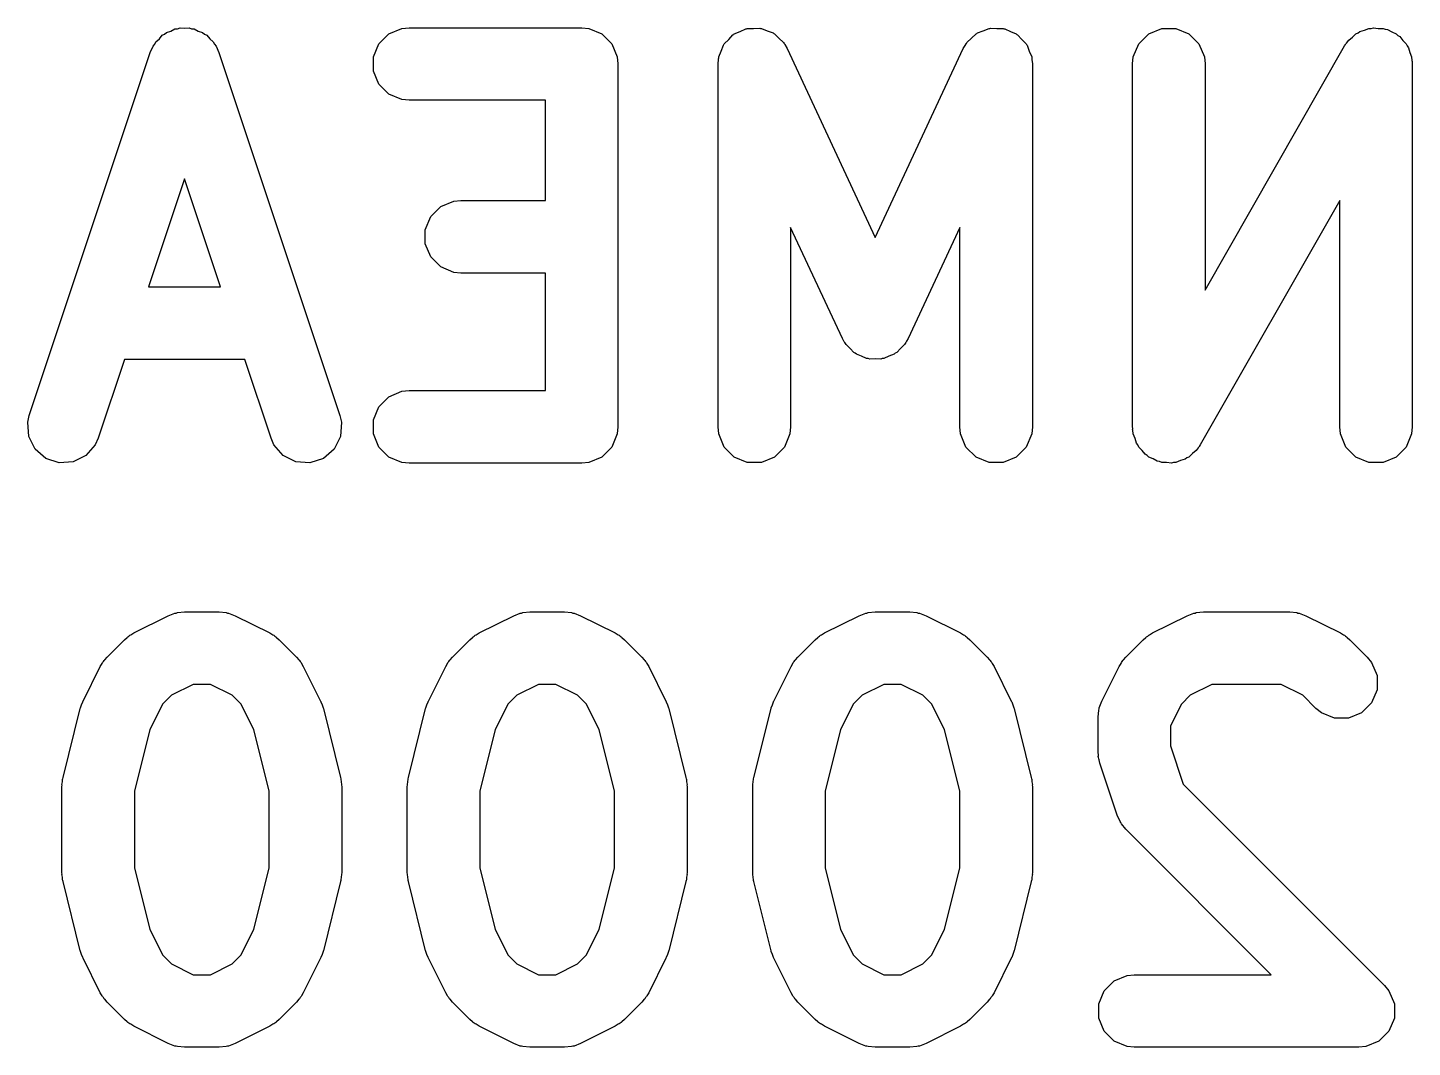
# Model space of a CAD drawing. Extents: x 89 to 178, y -115 to -57.
# Drawn here: x 105.328 to 109.146, y -102.957 to -100.147 of the extents above; entities that cross this region are included whole.
import ezdxf

# ---------------------------------------------------------------- set-up
doc = ezdxf.new("R2010")
doc.units = 0
doc.layers.add('BLACK', color=7, linetype='CONTINUOUS')

msp = doc.modelspace()

# ---------------------------------------------------------------- linework, layer by layer
at = {"layer": 'BLACK', "linetype": 'CONTINUOUS'}
for p, q in [((105.722527, -100.156402), (105.733736, -100.150799)), ((105.733736, -100.150799), (105.74086, -100.150292)), ((105.74086, -100.150292), (105.747642, -100.148032)), ((105.747642, -100.148032), (105.760151, -100.148921)), ((105.760151, -100.148921), (105.772656, -100.148032)), ((105.772656, -100.148032), (105.779434, -100.150291)), ((105.779434, -100.150291), (105.786562, -100.150798)), ((105.786562, -100.150798), (105.797778, -100.156406)), ((106.32364, -100.1641), (106.359688, -100.149168)), ((106.359688, -100.149168), (106.379197, -100.147247)), ((106.379197, -100.147247), (106.855387, -100.147247)), ((106.855387, -100.147247), (106.874896, -100.149168)), ((106.874896, -100.149168), (106.910944, -100.1641)), ((107.29205, -100.15746), (107.307781, -100.150119)), ((107.307781, -100.150119), (107.310009, -100.150021)), ((107.310009, -100.150021), (107.312069, -100.149168)), ((107.312069, -100.149168), (107.329421, -100.149168)), ((107.329421, -100.149168), (107.346761, -100.148406)), ((107.346761, -100.148406), (107.348856, -100.149168)), ((107.348856, -100.149168), (107.351087, -100.149168)), ((107.351087, -100.149168), (107.367128, -100.155812)), ((107.962704, -100.155808), (107.978735, -100.149168)), ((107.978735, -100.149168), (107.980965, -100.149168)), ((107.980965, -100.149168), (107.983061, -100.148406)), ((107.983061, -100.148406), (108.000401, -100.149168)), ((108.000401, -100.149168), (108.017753, -100.149168)), ((108.017753, -100.149168), (108.019812, -100.150021)), ((108.019812, -100.150021), (108.022042, -100.150119)), ((108.022042, -100.150119), (108.037785, -100.157465)), ((108.418878, -100.1641), (108.454926, -100.149168)), ((108.454926, -100.149168), (108.493944, -100.149168)), ((108.493944, -100.149168), (108.529992, -100.1641)), ((109.014067, -100.154257), (109.026354, -100.149168)), ((109.026354, -100.149168), (109.03273, -100.149168)), ((109.03273, -100.149168), (109.038879, -100.147491)), ((109.038879, -100.147491), (109.052072, -100.149168)), ((109.052072, -100.149168), (109.065372, -100.149168)), ((109.065372, -100.149168), (109.07126, -100.151607)), ((109.07126, -100.151607), (109.077585, -100.152411)), ((109.077585, -100.152411), (109.089134, -100.159011)), ((105.677955, -100.192324), (105.68115, -100.185935)), ((105.68115, -100.185935), (105.690621, -100.177719)), ((105.690621, -100.177719), (105.698837, -100.168248)), ((105.698837, -100.168248), (105.705225, -100.165053)), ((105.705225, -100.165053), (105.710626, -100.16037)), ((105.710626, -100.16037), (105.722527, -100.156402)), ((105.797778, -100.156406), (105.809672, -100.160371)), ((105.809672, -100.160371), (105.815069, -100.165051)), ((105.815069, -100.165051), (105.821461, -100.168248)), ((105.821461, -100.168248), (105.829679, -100.177723)), ((105.829679, -100.177723), (105.839148, -100.185936)), ((105.839148, -100.185936), (105.842341, -100.192322)), ((106.29605, -100.19169), (106.32364, -100.1641)), ((106.910944, -100.1641), (106.938534, -100.19169)), ((107.248431, -100.19169), (107.260704, -100.179416)), ((107.260704, -100.179416), (107.272423, -100.16662)), ((107.272423, -100.16662), (107.274444, -100.165676)), ((107.274444, -100.165676), (107.276021, -100.1641)), ((107.276021, -100.1641), (107.29205, -100.15746)), ((107.367128, -100.155812), (107.38343, -100.161741)), ((107.38343, -100.161741), (107.385073, -100.163246)), ((107.385073, -100.163246), (107.387135, -100.1641)), ((107.387135, -100.1641), (107.399408, -100.176373)), ((107.399408, -100.176373), (107.412205, -100.188092)), ((107.412205, -100.188092), (107.413771, -100.190736)), ((107.413771, -100.190736), (107.414725, -100.19169)), ((107.915097, -100.19169), (107.91605, -100.190736)), ((107.91605, -100.190736), (107.917617, -100.188092)), ((107.917617, -100.188092), (107.930419, -100.176367)), ((107.930419, -100.176367), (107.942687, -100.1641)), ((107.942687, -100.1641), (107.944746, -100.163246)), ((107.944746, -100.163246), (107.946392, -100.16174)), ((107.946392, -100.16174), (107.962704, -100.155808)), ((108.037785, -100.157465), (108.053801, -100.1641)), ((108.053801, -100.1641), (108.055375, -100.165674)), ((108.055375, -100.165674), (108.057399, -100.166619)), ((108.057399, -100.166619), (108.069129, -100.179428)), ((108.069129, -100.179428), (108.081391, -100.19169)), ((108.391288, -100.19169), (108.418878, -100.1641)), ((108.529992, -100.1641), (108.557582, -100.19169)), ((108.962716, -100.19169), (108.964582, -100.189823)), ((108.964582, -100.189823), (108.970386, -100.181648)), ((108.970386, -100.181648), (108.980902, -100.173503)), ((108.980902, -100.173503), (108.990306, -100.1641)), ((108.990306, -100.1641), (108.996193, -100.161661)), ((108.996193, -100.161661), (109.001235, -100.157757)), ((109.001235, -100.157757), (109.014067, -100.154257)), ((109.089134, -100.159011), (109.10142, -100.1641)), ((109.10142, -100.1641), (109.105927, -100.168607)), ((109.105927, -100.168607), (109.111462, -100.17177)), ((109.111462, -100.17177), (109.119606, -100.182286)), ((109.119606, -100.182286), (109.12901, -100.19169)), ((105.331948, -101.215624), (105.665281, -100.215625)), ((105.665281, -100.215625), (105.673272, -100.197724)), ((105.673272, -100.197724), (105.677955, -100.192324)), ((105.842341, -100.192322), (105.847026, -100.197724)), ((105.847026, -100.197724), (105.855017, -100.215624)), ((105.855017, -100.215624), (106.18835, -101.215624)), ((106.281118, -100.227738), (106.29605, -100.19169)), ((106.281118, -100.266756), (106.281118, -100.227738)), ((106.938534, -100.19169), (106.953466, -100.227738)), ((106.953466, -100.227738), (106.955387, -100.247247)), ((107.233197, -100.230796), (107.233499, -100.227738)), ((107.233499, -100.227738), (107.240143, -100.211696)), ((107.240143, -100.211696), (107.246072, -100.195395)), ((107.246072, -100.195395), (107.247577, -100.193751)), ((107.247577, -100.193751), (107.248431, -100.19169)), ((107.414725, -100.19169), (107.415628, -100.193871)), ((107.415628, -100.193871), (107.422196, -100.204958)), ((107.422196, -100.204958), (107.66491, -100.725061)), ((107.66491, -100.725061), (107.907626, -100.204958)), ((107.907626, -100.204958), (107.914193, -100.193871)), ((107.914193, -100.193871), (107.915097, -100.19169)), ((108.081391, -100.19169), (108.082244, -100.193749)), ((108.082244, -100.193749), (108.083751, -100.195395)), ((108.083751, -100.195395), (108.089682, -100.211707)), ((108.089682, -100.211707), (108.096323, -100.227738)), ((108.096323, -100.227738), (108.096624, -100.230796)), ((108.374435, -100.247247), (108.376356, -100.227738)), ((108.376356, -100.227738), (108.391288, -100.19169)), ((108.557582, -100.19169), (108.572514, -100.227738)), ((108.572514, -100.227738), (108.574435, -100.247247)), ((108.574435, -100.87069), (108.959039, -100.197633)), ((108.959039, -100.197633), (108.961957, -100.193522)), ((108.961957, -100.193522), (108.962716, -100.19169)), ((109.12901, -100.19169), (109.131448, -100.197577)), ((109.131448, -100.197577), (109.135353, -100.202619)), ((109.135353, -100.202619), (109.138852, -100.215451)), ((109.138852, -100.215451), (109.143942, -100.227738)), ((109.143942, -100.227738), (109.144924, -100.237715)), ((106.29605, -100.302804), (106.281118, -100.266756)), ((106.955387, -100.247247), (106.955387, -101.247247)), ((107.231578, -100.247247), (107.23284, -100.234423)), ((107.231578, -101.247247), (107.231578, -100.247247)), ((107.232737, -100.232064), (107.233197, -100.230796)), ((107.23284, -100.234423), (107.232737, -100.232064)), ((108.096624, -100.230796), (108.097085, -100.232064)), ((108.097085, -100.232064), (108.096981, -100.234423)), ((108.096981, -100.234423), (108.098244, -100.247247)), ((108.098244, -100.247247), (108.098244, -101.247247)), ((108.374435, -101.247247), (108.374435, -100.247247)), ((108.574435, -100.247247), (108.574435, -100.87069)), ((109.144924, -100.237715), (109.145619, -100.240262)), ((109.145619, -100.240262), (109.145368, -100.242229)), ((109.145368, -100.242229), (109.145863, -100.247247)), ((109.145863, -100.247247), (109.145863, -101.247247)), ((106.32364, -100.330394), (106.29605, -100.302804)), ((106.359688, -100.345326), (106.32364, -100.330394)), ((106.379197, -100.347247), (106.359688, -100.345326)), ((106.755387, -100.347247), (106.379197, -100.347247)), ((106.755387, -100.623437), (106.755387, -100.347247)), ((105.760149, -100.563474), (105.660797, -100.861532)), ((105.859502, -100.861532), (105.760149, -100.563474)), ((106.438907, -100.66788), (106.466497, -100.64029)), ((106.466497, -100.64029), (106.502545, -100.625358)), ((106.502545, -100.625358), (106.522054, -100.623437)), ((106.522054, -100.623437), (106.755387, -100.623437)), ((108.945863, -100.623803), (108.561259, -101.296861)), ((108.945863, -101.247247), (108.945863, -100.623803)), ((106.423975, -100.703928), (106.438907, -100.66788)), ((106.423975, -100.742946), (106.423975, -100.703928)), ((107.574293, -101.003821), (107.431578, -100.698003)), ((107.431578, -100.698003), (107.431578, -101.247247)), ((107.898244, -100.698002), (107.755529, -101.003821)), ((107.898244, -101.247247), (107.898244, -100.698002)), ((106.438907, -100.778994), (106.423975, -100.742946)), ((106.466497, -100.806584), (106.438907, -100.778994)), ((106.502545, -100.821516), (106.466497, -100.806584)), ((106.522054, -100.823437), (106.502545, -100.821516)), ((106.755387, -100.823437), (106.522054, -100.823437)), ((106.755387, -101.147247), (106.755387, -100.823437)), ((105.660797, -100.861532), (105.859502, -100.861532)), ((107.578525, -101.010966), (107.574293, -101.003821)), ((107.579405, -101.013384), (107.578525, -101.010966)), ((107.58097, -101.015093), (107.579405, -101.013384)), ((107.584284, -101.020687), (107.58097, -101.015093)), ((107.595494, -101.030953), (107.584284, -101.020687)), ((107.605756, -101.042159), (107.595494, -101.030953)), ((107.734335, -101.030945), (107.724066, -101.04216)), ((107.745538, -101.020687), (107.734335, -101.030945)), ((107.748849, -101.015096), (107.745538, -101.020687)), ((107.750418, -101.013384), (107.748849, -101.015096)), ((107.751298, -101.010962), (107.750418, -101.013384)), ((107.755529, -101.003821), (107.751298, -101.010962)), ((105.59413, -101.061532), (105.521684, -101.27887)), ((105.926168, -101.061532), (105.59413, -101.061532)), ((105.998614, -101.278869), (105.926168, -101.061532)), ((107.609781, -101.044037), (107.605756, -101.042159)), ((107.613059, -101.047039), (107.609781, -101.044037)), ((107.627341, -101.052232), (107.613059, -101.047039)), ((107.641114, -101.05866), (107.627341, -101.052232)), ((107.645553, -101.058855), (107.641114, -101.05866)), ((107.649728, -101.060373), (107.645553, -101.058855)), ((107.664911, -101.059705), (107.649728, -101.060373)), ((107.680094, -101.060373), (107.664911, -101.059705)), ((107.684267, -101.058855), (107.680094, -101.060373)), ((107.688709, -101.05866), (107.684267, -101.058855)), ((107.702493, -101.052227), (107.688709, -101.05866)), ((107.716763, -101.047038), (107.702493, -101.052227)), ((107.720036, -101.04404), (107.716763, -101.047038)), ((107.724066, -101.04216), (107.720036, -101.04404)), ((106.29605, -101.19169), (106.32364, -101.1641)), ((106.32364, -101.1641), (106.359688, -101.149168)), ((106.359688, -101.149168), (106.379197, -101.147247)), ((106.379197, -101.147247), (106.755387, -101.147247)), ((105.327601, -101.23474), (105.331948, -101.215624)), ((106.18835, -101.215624), (106.192697, -101.234739)), ((106.281118, -101.227738), (106.29605, -101.19169)), ((105.330367, -101.27366), (105.327601, -101.23474)), ((106.192697, -101.234739), (106.189931, -101.273659)), ((106.281118, -101.266756), (106.281118, -101.227738)), ((106.955387, -101.247247), (106.953466, -101.266756)), ((107.233499, -101.266756), (107.231578, -101.247247)), ((107.431578, -101.247247), (107.429657, -101.266756)), ((107.900165, -101.266756), (107.898244, -101.247247)), ((108.098244, -101.247247), (108.096323, -101.266756)), ((108.374929, -101.252264), (108.374435, -101.247247)), ((108.374679, -101.254232), (108.374929, -101.252264)), ((108.375373, -101.256778), (108.374679, -101.254232)), ((108.376356, -101.266756), (108.375373, -101.256778)), ((108.947784, -101.266756), (108.945863, -101.247247)), ((109.145863, -101.247247), (109.143942, -101.266756)), ((105.347817, -101.308559), (105.330367, -101.27366)), ((105.513693, -101.29677), (105.488128, -101.326246)), ((105.521684, -101.27887), (105.513693, -101.29677)), ((106.006605, -101.29677), (105.998614, -101.278869)), ((106.03217, -101.326246), (106.006605, -101.29677)), ((106.189931, -101.273659), (106.172481, -101.308558)), ((106.29605, -101.302804), (106.281118, -101.266756)), ((106.953466, -101.266756), (106.938534, -101.302804)), ((107.248431, -101.302804), (107.233499, -101.266756)), ((107.429657, -101.266756), (107.414725, -101.302804)), ((107.915097, -101.302804), (107.900165, -101.266756)), ((108.096323, -101.266756), (108.081391, -101.302804)), ((108.381447, -101.279046), (108.376356, -101.266756)), ((108.384946, -101.291875), (108.381447, -101.279046)), ((108.388848, -101.296913), (108.384946, -101.291875)), ((108.391288, -101.302804), (108.388848, -101.296913)), ((108.561259, -101.296861), (108.55834, -101.300971)), ((108.962716, -101.302804), (108.947784, -101.266756)), ((109.143942, -101.266756), (109.12901, -101.302804)), ((105.377293, -101.334124), (105.347817, -101.308559)), ((105.414309, -101.346462), (105.377293, -101.334124)), ((105.488128, -101.326246), (105.453229, -101.343696)), ((106.067069, -101.343695), (106.03217, -101.326246)), ((106.143005, -101.334123), (106.105989, -101.346462)), ((106.172481, -101.308558), (106.143005, -101.334123)), ((106.32364, -101.330394), (106.29605, -101.302804)), ((106.359688, -101.345326), (106.32364, -101.330394)), ((106.910944, -101.330394), (106.874896, -101.345326)), ((106.938534, -101.302804), (106.910944, -101.330394)), ((107.276021, -101.330394), (107.248431, -101.302804)), ((107.312069, -101.345326), (107.276021, -101.330394)), ((107.387135, -101.330394), (107.351087, -101.345326)), ((107.414725, -101.302804), (107.387135, -101.330394)), ((107.942687, -101.330394), (107.915097, -101.302804)), ((107.978735, -101.345326), (107.942687, -101.330394)), ((108.053801, -101.330394), (108.017753, -101.345326)), ((108.081391, -101.302804), (108.053801, -101.330394)), ((108.400693, -101.312209), (108.391288, -101.302804)), ((108.408836, -101.322724), (108.400693, -101.312209)), ((108.41437, -101.325886), (108.408836, -101.322724)), ((108.418878, -101.330394), (108.41437, -101.325886)), ((108.431163, -101.335482), (108.418878, -101.330394)), ((108.442713, -101.342083), (108.431163, -101.335482)), ((108.524101, -101.332833), (108.519063, -101.336736)), ((108.529992, -101.330394), (108.524101, -101.332833)), ((108.539397, -101.320988), (108.529992, -101.330394)), ((108.549912, -101.312846), (108.539397, -101.320988)), ((108.555715, -101.30467), (108.549912, -101.312846)), ((108.557582, -101.302804), (108.555715, -101.30467)), ((108.55834, -101.300971), (108.557582, -101.302804)), ((108.990306, -101.330394), (108.962716, -101.302804)), ((109.026354, -101.345326), (108.990306, -101.330394)), ((109.10142, -101.330394), (109.065372, -101.345326)), ((109.12901, -101.302804), (109.10142, -101.330394)), ((105.453229, -101.343696), (105.414309, -101.346462)), ((106.105989, -101.346462), (106.067069, -101.343695)), ((106.379197, -101.347247), (106.359688, -101.345326)), ((106.855387, -101.347247), (106.379197, -101.347247)), ((106.874896, -101.345326), (106.855387, -101.347247)), ((107.351087, -101.345326), (107.312069, -101.345326)), ((108.017753, -101.345326), (107.978735, -101.345326)), ((108.449037, -101.342886), (108.442713, -101.342083)), ((108.454926, -101.345326), (108.449037, -101.342886)), ((108.468227, -101.345326), (108.454926, -101.345326)), ((108.48142, -101.347003), (108.468227, -101.345326)), ((108.487569, -101.345326), (108.48142, -101.347003)), ((108.493944, -101.345326), (108.487569, -101.345326)), ((108.506234, -101.340234), (108.493944, -101.345326)), ((108.519063, -101.336736), (108.506234, -101.340234)), ((109.065372, -101.345326), (109.026354, -101.345326)), ((105.62019, -101.815367), (105.715427, -101.767748)), ((105.715427, -101.767748), (105.733736, -101.760742)), ((105.733736, -101.760742), (105.737319, -101.760487)), ((105.737319, -101.760487), (105.74064, -101.759112)), ((105.74064, -101.759112), (105.760149, -101.757191)), ((105.760149, -101.757191), (105.855387, -101.757191)), ((105.855387, -101.757191), (105.874896, -101.759112)), ((105.874896, -101.759112), (105.878216, -101.760487)), ((105.878216, -101.760487), (105.8818, -101.760742)), ((105.8818, -101.760742), (105.900108, -101.767748)), ((105.900108, -101.767748), (105.995346, -101.815367)), ((106.572571, -101.815367), (106.667808, -101.767748)), ((106.667808, -101.767748), (106.686117, -101.760742)), ((106.686117, -101.760742), (106.6897, -101.760487)), ((106.6897, -101.760487), (106.693021, -101.759112)), ((106.693021, -101.759112), (106.71253, -101.757191)), ((106.71253, -101.757191), (106.807768, -101.757191)), ((106.807768, -101.757191), (106.827277, -101.759112)), ((106.827277, -101.759112), (106.830597, -101.760487)), ((106.830597, -101.760487), (106.834181, -101.760742)), ((106.834181, -101.760742), (106.852489, -101.767748)), ((106.852489, -101.767748), (106.947727, -101.815367)), ((107.524952, -101.815367), (107.620189, -101.767748)), ((107.620189, -101.767748), (107.638498, -101.760742)), ((107.638498, -101.760742), (107.642081, -101.760487)), ((107.642081, -101.760487), (107.645402, -101.759112)), ((107.645402, -101.759112), (107.664911, -101.757191)), ((107.664911, -101.757191), (107.760149, -101.757191)), ((107.760149, -101.757191), (107.779658, -101.759112)), ((107.779658, -101.759112), (107.782978, -101.760487)), ((107.782978, -101.760487), (107.786562, -101.760742)), ((107.786562, -101.760742), (107.80487, -101.767748)), ((107.80487, -101.767748), (107.900108, -101.815367)), ((108.429714, -101.815367), (108.524951, -101.767748)), ((108.524951, -101.767748), (108.54326, -101.760742)), ((108.54326, -101.760742), (108.546843, -101.760487)), ((108.546843, -101.760487), (108.550164, -101.759112)), ((108.550164, -101.759112), (108.569673, -101.757191)), ((108.569673, -101.757191), (108.807768, -101.757191)), ((108.807768, -101.757191), (108.827277, -101.759112)), ((108.827277, -101.759112), (108.830597, -101.760487)), ((108.830597, -101.760487), (108.834181, -101.760742)), ((108.834181, -101.760742), (108.852489, -101.767748)), ((108.852489, -101.767748), (108.947727, -101.815367)), ((105.5942, -101.8341), (105.601866, -101.827807)), ((105.601866, -101.827807), (105.603599, -101.82581)), ((105.603599, -101.82581), (105.606607, -101.823916)), ((105.606607, -101.823916), (105.609353, -101.821663)), ((105.609353, -101.821663), (105.611793, -101.820652)), ((105.611793, -101.820652), (105.62019, -101.815367)), ((105.995346, -101.815367), (106.003742, -101.820652)), ((106.003742, -101.820652), (106.006182, -101.821663)), ((106.006182, -101.821663), (106.008928, -101.823916)), ((106.008928, -101.823916), (106.011936, -101.82581)), ((106.011936, -101.82581), (106.013665, -101.827804)), ((106.013665, -101.827804), (106.021336, -101.834099)), ((106.546581, -101.8341), (106.554247, -101.827807)), ((106.554247, -101.827807), (106.55598, -101.82581)), ((106.55598, -101.82581), (106.558988, -101.823916)), ((106.558988, -101.823916), (106.561734, -101.821663)), ((106.561734, -101.821663), (106.564174, -101.820652)), ((106.564174, -101.820652), (106.572571, -101.815367)), ((106.947727, -101.815367), (106.956123, -101.820652)), ((106.956123, -101.820652), (106.958563, -101.821663)), ((106.958563, -101.821663), (106.961309, -101.823916)), ((106.961309, -101.823916), (106.964317, -101.82581)), ((106.964317, -101.82581), (106.966046, -101.827804)), ((106.966046, -101.827804), (106.973717, -101.834099)), ((107.498962, -101.8341), (107.506628, -101.827807)), ((107.506628, -101.827807), (107.508361, -101.82581)), ((107.508361, -101.82581), (107.511369, -101.823916)), ((107.511369, -101.823916), (107.514115, -101.821663)), ((107.514115, -101.821663), (107.516555, -101.820652)), ((107.516555, -101.820652), (107.524952, -101.815367)), ((107.900108, -101.815367), (107.908504, -101.820652)), ((107.908504, -101.820652), (107.910944, -101.821663)), ((107.910944, -101.821663), (107.91369, -101.823916)), ((107.91369, -101.823916), (107.916698, -101.82581)), ((107.916698, -101.82581), (107.918427, -101.827804)), ((107.918427, -101.827804), (107.926098, -101.834099)), ((108.403724, -101.8341), (108.41139, -101.827807)), ((108.41139, -101.827807), (108.413123, -101.82581)), ((108.413123, -101.82581), (108.416131, -101.823916)), ((108.416131, -101.823916), (108.418877, -101.821663)), ((108.418877, -101.821663), (108.421317, -101.820652)), ((108.421317, -101.820652), (108.429714, -101.815367)), ((108.947727, -101.815367), (108.956123, -101.820652)), ((108.956123, -101.820652), (108.958563, -101.821663)), ((108.958563, -101.821663), (108.961309, -101.823916)), ((108.961309, -101.823916), (108.964317, -101.82581)), ((108.964317, -101.82581), (108.966046, -101.827804)), ((108.966046, -101.827804), (108.973717, -101.834099)), ((105.546581, -101.881718), (105.5942, -101.8341)), ((106.021336, -101.834099), (106.068954, -101.881718)), ((106.498962, -101.881718), (106.546581, -101.8341)), ((106.973717, -101.834099), (107.021335, -101.881718)), ((107.451343, -101.881718), (107.498962, -101.8341)), ((107.926098, -101.834099), (107.973716, -101.881718)), ((108.356105, -101.881718), (108.403724, -101.8341)), ((108.973717, -101.834099), (109.021335, -101.881718)), ((105.48023, -102.002946), (105.527849, -101.907708)), ((105.527849, -101.907708), (105.533134, -101.899311)), ((105.533134, -101.899311), (105.534145, -101.896872)), ((105.534145, -101.896872), (105.536398, -101.894125)), ((105.536398, -101.894125), (105.538292, -101.891118)), ((105.538292, -101.891118), (105.540286, -101.889388)), ((105.540286, -101.889388), (105.546581, -101.881718)), ((106.068954, -101.881718), (106.075246, -101.889384)), ((106.075246, -101.889384), (106.077244, -101.891117)), ((106.077244, -101.891117), (106.079137, -101.894125)), ((106.079137, -101.894125), (106.081391, -101.896871)), ((106.081391, -101.896871), (106.082401, -101.899311)), ((106.082401, -101.899311), (106.087687, -101.907708)), ((106.087687, -101.907708), (106.135306, -102.002945)), ((106.432611, -102.002946), (106.48023, -101.907708)), ((106.48023, -101.907708), (106.485515, -101.899311)), ((106.485515, -101.899311), (106.486526, -101.896872)), ((106.486526, -101.896872), (106.488779, -101.894125)), ((106.488779, -101.894125), (106.490673, -101.891118)), ((106.490673, -101.891118), (106.492667, -101.889388)), ((106.492667, -101.889388), (106.498962, -101.881718)), ((107.021335, -101.881718), (107.027627, -101.889384)), ((107.027627, -101.889384), (107.029625, -101.891117)), ((107.029625, -101.891117), (107.031518, -101.894125)), ((107.031518, -101.894125), (107.033772, -101.896871)), ((107.033772, -101.896871), (107.034782, -101.899311)), ((107.034782, -101.899311), (107.040068, -101.907708)), ((107.040068, -101.907708), (107.087687, -102.002945)), ((107.384992, -102.002946), (107.432611, -101.907708)), ((107.432611, -101.907708), (107.437896, -101.899311)), ((107.437896, -101.899311), (107.438907, -101.896872)), ((107.438907, -101.896872), (107.44116, -101.894125)), ((107.44116, -101.894125), (107.443054, -101.891118)), ((107.443054, -101.891118), (107.445048, -101.889388)), ((107.445048, -101.889388), (107.451343, -101.881718)), ((107.973716, -101.881718), (107.980008, -101.889384)), ((107.980008, -101.889384), (107.982006, -101.891117)), ((107.982006, -101.891117), (107.983899, -101.894125)), ((107.983899, -101.894125), (107.986153, -101.896871)), ((107.986153, -101.896871), (107.987163, -101.899311)), ((107.987163, -101.899311), (107.992449, -101.907708)), ((107.992449, -101.907708), (108.040068, -102.002945)), ((108.289754, -102.002946), (108.337373, -101.907708)), ((108.337373, -101.907708), (108.342658, -101.899311)), ((108.342658, -101.899311), (108.343669, -101.896872)), ((108.343669, -101.896872), (108.345922, -101.894125)), ((108.345922, -101.894125), (108.347816, -101.891118)), ((108.347816, -101.891118), (108.34981, -101.889388)), ((108.34981, -101.889388), (108.356105, -101.881718)), ((109.021335, -101.881718), (109.033772, -101.896871)), ((109.033772, -101.896871), (109.048703, -101.93292)), ((109.048703, -101.93292), (109.048703, -101.971938)), ((105.783756, -101.957191), (105.724146, -101.986995)), ((105.83178, -101.957191), (105.783756, -101.957191)), ((105.891389, -101.986996), (105.83178, -101.957191)), ((106.736137, -101.957191), (106.676527, -101.986995)), ((106.784161, -101.957191), (106.736137, -101.957191)), ((106.84377, -101.986996), (106.784161, -101.957191)), ((107.688518, -101.957191), (107.628908, -101.986995)), ((107.736542, -101.957191), (107.688518, -101.957191)), ((107.796151, -101.986996), (107.736542, -101.957191)), ((108.59328, -101.957191), (108.53367, -101.986995)), ((108.784161, -101.957191), (108.59328, -101.957191)), ((108.84377, -101.986996), (108.784161, -101.957191)), ((109.048703, -101.971938), (109.033772, -102.007986)), ((105.42504, -102.213889), (105.472659, -102.023414)), ((105.472659, -102.023414), (105.473172, -102.021976)), ((105.473172, -102.021976), (105.473224, -102.021254)), ((105.473224, -102.021254), (105.476332, -102.013129)), ((105.476332, -102.013129), (105.479254, -102.004953)), ((105.479254, -102.004953), (105.479684, -102.004372)), ((105.479684, -102.004372), (105.48023, -102.002946)), ((105.699478, -102.011664), (105.664024, -102.082571)), ((105.724146, -101.986995), (105.699478, -102.011664)), ((105.916058, -102.011664), (105.891389, -101.986996)), ((105.951511, -102.082571), (105.916058, -102.011664)), ((106.135306, -102.002945), (106.135852, -102.004373)), ((106.135852, -102.004373), (106.136282, -102.004953)), ((106.136282, -102.004953), (106.139203, -102.013129)), ((106.139203, -102.013129), (106.142312, -102.021254)), ((106.142312, -102.021254), (106.142363, -102.021974)), ((106.142363, -102.021974), (106.142877, -102.023413)), ((106.142877, -102.023413), (106.190496, -102.213889)), ((106.377421, -102.213889), (106.42504, -102.023414)), ((106.42504, -102.023414), (106.425553, -102.021976)), ((106.425553, -102.021976), (106.425605, -102.021254)), ((106.425605, -102.021254), (106.428713, -102.013129)), ((106.428713, -102.013129), (106.431635, -102.004953)), ((106.431635, -102.004953), (106.432065, -102.004372)), ((106.432065, -102.004372), (106.432611, -102.002946)), ((106.651859, -102.011664), (106.616405, -102.082571)), ((106.676527, -101.986995), (106.651859, -102.011664)), ((106.868439, -102.011664), (106.84377, -101.986996)), ((106.903892, -102.082571), (106.868439, -102.011664)), ((107.087687, -102.002945), (107.088233, -102.004373)), ((107.088233, -102.004373), (107.088663, -102.004953)), ((107.088663, -102.004953), (107.091584, -102.013129)), ((107.091584, -102.013129), (107.094693, -102.021254)), ((107.094693, -102.021254), (107.094744, -102.021974)), ((107.094744, -102.021974), (107.095258, -102.023413)), ((107.095258, -102.023413), (107.142877, -102.213889)), ((107.329802, -102.213889), (107.377421, -102.023414)), ((107.377421, -102.023414), (107.377934, -102.021976)), ((107.377934, -102.021976), (107.377986, -102.021254)), ((107.377986, -102.021254), (107.381094, -102.013129)), ((107.381094, -102.013129), (107.384016, -102.004953)), ((107.384016, -102.004953), (107.384446, -102.004372)), ((107.384446, -102.004372), (107.384992, -102.002946)), ((107.60424, -102.011664), (107.568786, -102.082571)), ((107.628908, -101.986995), (107.60424, -102.011664)), ((107.82082, -102.011664), (107.796151, -101.986996)), ((107.856273, -102.082571), (107.82082, -102.011664)), ((108.040068, -102.002945), (108.040614, -102.004373)), ((108.040614, -102.004373), (108.041044, -102.004953)), ((108.041044, -102.004953), (108.043965, -102.013129)), ((108.043965, -102.013129), (108.047074, -102.021254)), ((108.047074, -102.021254), (108.047125, -102.021974)), ((108.047125, -102.021974), (108.047639, -102.023413)), ((108.047639, -102.023413), (108.095258, -102.213889)), ((108.282493, -102.024837), (108.282748, -102.021254)), ((108.282748, -102.021254), (108.289754, -102.002946)), ((108.509002, -102.011664), (108.479197, -102.071274)), ((108.53367, -101.986995), (108.509002, -102.011664)), ((108.879914, -102.023139), (108.84377, -101.986996)), ((108.895067, -102.035576), (108.879914, -102.023139)), ((109.033772, -102.007986), (109.006182, -102.035576)), ((108.279197, -102.047667), (108.281118, -102.028158)), ((108.279197, -102.142905), (108.279197, -102.047667)), ((108.281118, -102.028158), (108.282493, -102.024837)), ((108.931116, -102.050507), (108.895067, -102.035576)), ((108.970134, -102.050507), (108.931116, -102.050507)), ((109.006182, -102.035576), (108.970134, -102.050507)), ((105.664024, -102.082571), (105.622054, -102.250453)), ((105.993482, -102.250452), (105.951511, -102.082571)), ((106.616405, -102.082571), (106.574435, -102.250453)), ((106.945863, -102.250452), (106.903892, -102.082571)), ((107.568786, -102.082571), (107.526816, -102.250453)), ((107.898244, -102.250452), (107.856273, -102.082571)), ((108.479197, -102.071274), (108.479197, -102.126678)), ((108.479197, -102.126678), (108.514218, -102.231742)), ((108.280169, -102.152778), (108.279197, -102.142905)), ((108.279982, -102.155412), (108.280169, -102.152778)), ((108.280769, -102.158875), (108.279982, -102.155412)), ((108.281118, -102.162414), (108.280769, -102.158875)), ((108.282129, -102.164856), (108.281118, -102.162414)), ((108.284329, -102.174528), (108.282129, -102.164856)), ((108.331948, -102.317384), (108.284329, -102.174528)), ((105.424539, -102.21727), (105.42504, -102.213889)), ((106.190496, -102.213889), (106.190996, -102.21727)), ((106.37692, -102.21727), (106.377421, -102.213889)), ((107.142877, -102.213889), (107.143377, -102.21727)), ((107.329301, -102.21727), (107.329802, -102.213889)), ((108.095258, -102.213889), (108.095758, -102.21727)), ((105.422054, -102.238143), (105.422389, -102.23474)), ((105.422054, -102.476238), (105.422054, -102.238143)), ((105.422172, -102.233282), (105.423251, -102.225984)), ((105.422389, -102.23474), (105.422172, -102.233282)), ((105.423251, -102.225984), (105.423975, -102.218634)), ((105.423975, -102.218634), (105.424539, -102.21727)), ((105.622054, -102.250453), (105.622054, -102.463928)), ((105.993482, -102.463928), (105.993482, -102.250452)), ((106.190996, -102.21727), (106.191561, -102.218634)), ((106.191561, -102.218634), (106.192284, -102.225984)), ((106.192284, -102.225984), (106.193364, -102.233282)), ((106.193364, -102.233282), (106.193146, -102.23474)), ((106.193146, -102.23474), (106.193482, -102.238143)), ((106.193482, -102.238143), (106.193482, -102.476238)), ((106.374435, -102.238143), (106.37477, -102.23474)), ((106.374435, -102.476238), (106.374435, -102.238143)), ((106.374553, -102.233282), (106.375632, -102.225984)), ((106.37477, -102.23474), (106.374553, -102.233282)), ((106.375632, -102.225984), (106.376356, -102.218634)), ((106.376356, -102.218634), (106.37692, -102.21727)), ((106.574435, -102.250453), (106.574435, -102.463928)), ((106.945863, -102.463928), (106.945863, -102.250452)), ((107.143377, -102.21727), (107.143942, -102.218634)), ((107.143942, -102.218634), (107.144665, -102.225984)), ((107.144665, -102.225984), (107.145745, -102.233282)), ((107.145745, -102.233282), (107.145527, -102.23474)), ((107.145527, -102.23474), (107.145863, -102.238143)), ((107.145863, -102.238143), (107.145863, -102.476238)), ((107.326816, -102.238143), (107.327151, -102.23474)), ((107.326816, -102.476238), (107.326816, -102.238143)), ((107.326934, -102.233282), (107.328013, -102.225984)), ((107.327151, -102.23474), (107.326934, -102.233282)), ((107.328013, -102.225984), (107.328737, -102.218634)), ((107.328737, -102.218634), (107.329301, -102.21727)), ((107.526816, -102.250453), (107.526816, -102.463928)), ((107.898244, -102.463928), (107.898244, -102.250452)), ((108.095758, -102.21727), (108.096323, -102.218634)), ((108.096323, -102.218634), (108.097046, -102.225984)), ((108.097046, -102.225984), (108.098126, -102.233282)), ((108.098126, -102.233282), (108.097908, -102.23474)), ((108.097908, -102.23474), (108.098244, -102.238143)), ((108.098244, -102.238143), (108.098244, -102.476238)), ((108.514218, -102.231742), (109.068955, -102.78648)), ((108.339939, -102.335285), (108.331948, -102.317384)), ((108.342294, -102.338), (108.339939, -102.335285)), ((108.343669, -102.341319), (108.342294, -102.338)), ((108.356105, -102.356473), (108.343669, -102.341319)), ((108.756822, -102.757191), (108.356105, -102.356473)), ((105.422389, -102.47964), (105.422054, -102.476238)), ((105.422172, -102.481099), (105.422389, -102.47964)), ((105.423251, -102.488396), (105.422172, -102.481099)), ((105.622054, -102.463928), (105.664024, -102.631809)), ((105.951511, -102.631809), (105.993482, -102.463928)), ((106.193364, -102.481099), (106.192284, -102.488396)), ((106.193482, -102.476238), (106.193146, -102.47964)), ((106.193146, -102.47964), (106.193364, -102.481099)), ((106.37477, -102.47964), (106.374435, -102.476238)), ((106.374553, -102.481099), (106.37477, -102.47964)), ((106.375632, -102.488396), (106.374553, -102.481099)), ((106.574435, -102.463928), (106.616405, -102.631809)), ((106.903892, -102.631809), (106.945863, -102.463928)), ((107.145745, -102.481099), (107.144665, -102.488396)), ((107.145863, -102.476238), (107.145527, -102.47964)), ((107.145527, -102.47964), (107.145745, -102.481099)), ((107.327151, -102.47964), (107.326816, -102.476238)), ((107.326934, -102.481099), (107.327151, -102.47964)), ((107.328013, -102.488396), (107.326934, -102.481099)), ((107.526816, -102.463928), (107.568786, -102.631809)), ((107.856273, -102.631809), (107.898244, -102.463928)), ((108.098126, -102.481099), (108.097046, -102.488396)), ((108.098244, -102.476238), (108.097908, -102.47964)), ((108.097908, -102.47964), (108.098126, -102.481099)), ((105.423975, -102.495747), (105.423251, -102.488396)), ((105.424539, -102.49711), (105.423975, -102.495747)), ((105.42504, -102.500492), (105.424539, -102.49711)), ((105.472659, -102.690967), (105.42504, -102.500492)), ((106.190496, -102.500492), (106.142877, -102.690968)), ((106.190996, -102.49711), (106.190496, -102.500492)), ((106.191561, -102.495747), (106.190996, -102.49711)), ((106.192284, -102.488396), (106.191561, -102.495747)), ((106.376356, -102.495747), (106.375632, -102.488396)), ((106.37692, -102.49711), (106.376356, -102.495747)), ((106.377421, -102.500492), (106.37692, -102.49711)), ((106.42504, -102.690967), (106.377421, -102.500492)), ((107.142877, -102.500492), (107.095258, -102.690968)), ((107.143377, -102.49711), (107.142877, -102.500492)), ((107.143942, -102.495747), (107.143377, -102.49711)), ((107.144665, -102.488396), (107.143942, -102.495747)), ((107.328737, -102.495747), (107.328013, -102.488396)), ((107.329301, -102.49711), (107.328737, -102.495747)), ((107.329802, -102.500492), (107.329301, -102.49711)), ((107.377421, -102.690967), (107.329802, -102.500492)), ((108.095258, -102.500492), (108.047639, -102.690968)), ((108.095758, -102.49711), (108.095258, -102.500492)), ((108.096323, -102.495747), (108.095758, -102.49711)), ((108.097046, -102.488396), (108.096323, -102.495747)), ((105.664024, -102.631809), (105.699479, -102.702718)), ((105.916058, -102.702715), (105.951511, -102.631809)), ((106.616405, -102.631809), (106.65186, -102.702718)), ((106.868439, -102.702715), (106.903892, -102.631809)), ((107.568786, -102.631809), (107.604241, -102.702718)), ((107.82082, -102.702715), (107.856273, -102.631809)), ((105.473172, -102.692404), (105.472659, -102.690967)), ((105.473224, -102.693127), (105.473172, -102.692404)), ((105.476332, -102.701251), (105.473224, -102.693127)), ((105.479254, -102.709428), (105.476332, -102.701251)), ((105.479684, -102.710008), (105.479254, -102.709428)), ((105.48023, -102.711435), (105.479684, -102.710008)), ((105.699479, -102.702718), (105.724146, -102.727386)), ((105.891389, -102.727385), (105.916058, -102.702715)), ((106.135852, -102.710007), (106.135306, -102.711436)), ((106.136282, -102.709428), (106.135852, -102.710007)), ((106.139203, -102.701251), (106.136282, -102.709428)), ((106.142312, -102.693127), (106.139203, -102.701251)), ((106.142363, -102.692406), (106.142312, -102.693127)), ((106.142877, -102.690968), (106.142363, -102.692406)), ((106.425553, -102.692404), (106.42504, -102.690967)), ((106.425605, -102.693127), (106.425553, -102.692404)), ((106.428713, -102.701251), (106.425605, -102.693127)), ((106.431635, -102.709428), (106.428713, -102.701251)), ((106.432065, -102.710008), (106.431635, -102.709428)), ((106.432611, -102.711435), (106.432065, -102.710008)), ((106.65186, -102.702718), (106.676527, -102.727386)), ((106.84377, -102.727385), (106.868439, -102.702715)), ((107.088233, -102.710007), (107.087687, -102.711436)), ((107.088663, -102.709428), (107.088233, -102.710007)), ((107.091584, -102.701251), (107.088663, -102.709428)), ((107.094693, -102.693127), (107.091584, -102.701251)), ((107.094744, -102.692406), (107.094693, -102.693127)), ((107.095258, -102.690968), (107.094744, -102.692406)), ((107.377934, -102.692404), (107.377421, -102.690967)), ((107.377986, -102.693127), (107.377934, -102.692404)), ((107.381094, -102.701251), (107.377986, -102.693127)), ((107.384016, -102.709428), (107.381094, -102.701251)), ((107.384446, -102.710008), (107.384016, -102.709428)), ((107.384992, -102.711435), (107.384446, -102.710008)), ((107.604241, -102.702718), (107.628908, -102.727386)), ((107.796151, -102.727385), (107.82082, -102.702715)), ((108.040614, -102.710007), (108.040068, -102.711436)), ((108.041044, -102.709428), (108.040614, -102.710007)), ((108.043965, -102.701251), (108.041044, -102.709428)), ((108.047074, -102.693127), (108.043965, -102.701251)), ((108.047125, -102.692406), (108.047074, -102.693127)), ((108.047639, -102.690968), (108.047125, -102.692406)), ((105.527849, -102.806673), (105.48023, -102.711435)), ((105.724146, -102.727386), (105.783756, -102.757191)), ((105.83178, -102.757191), (105.891389, -102.727385)), ((106.135306, -102.711436), (106.087687, -102.806673)), ((106.48023, -102.806673), (106.432611, -102.711435)), ((106.676527, -102.727386), (106.736137, -102.757191)), ((106.784161, -102.757191), (106.84377, -102.727385)), ((107.087687, -102.711436), (107.040068, -102.806673)), ((107.432611, -102.806673), (107.384992, -102.711435)), ((107.628908, -102.727386), (107.688518, -102.757191)), ((107.736542, -102.757191), (107.796151, -102.727385)), ((108.040068, -102.711436), (107.992449, -102.806673)), ((105.783756, -102.757191), (105.83178, -102.757191)), ((106.736137, -102.757191), (106.784161, -102.757191)), ((107.688518, -102.757191), (107.736542, -102.757191)), ((108.29605, -102.801634), (108.32364, -102.774044)), ((108.32364, -102.774044), (108.359688, -102.759112)), ((108.359688, -102.759112), (108.379197, -102.757191)), ((108.379197, -102.757191), (108.756822, -102.757191)), ((109.068955, -102.78648), (109.081391, -102.801634)), ((105.533132, -102.815065), (105.527849, -102.806673)), ((105.534144, -102.817509), (105.533132, -102.815065)), ((105.5364, -102.820258), (105.534144, -102.817509)), ((105.538292, -102.823263), (105.5364, -102.820258)), ((105.540286, -102.824992), (105.538292, -102.823263)), ((105.546581, -102.832662), (105.540286, -102.824992)), ((106.075247, -102.824995), (106.068955, -102.832662)), ((106.077244, -102.823264), (106.075247, -102.824995)), ((106.079137, -102.820256), (106.077244, -102.823264)), ((106.081392, -102.817509), (106.079137, -102.820256)), ((106.082403, -102.815067), (106.081392, -102.817509)), ((106.087687, -102.806673), (106.082403, -102.815067)), ((106.485513, -102.815065), (106.48023, -102.806673)), ((106.486525, -102.817509), (106.485513, -102.815065)), ((106.488781, -102.820258), (106.486525, -102.817509)), ((106.490673, -102.823263), (106.488781, -102.820258)), ((106.492667, -102.824992), (106.490673, -102.823263)), ((106.498962, -102.832662), (106.492667, -102.824992)), ((107.027628, -102.824995), (107.021336, -102.832662)), ((107.029625, -102.823264), (107.027628, -102.824995)), ((107.031518, -102.820256), (107.029625, -102.823264)), ((107.033773, -102.817509), (107.031518, -102.820256)), ((107.034784, -102.815067), (107.033773, -102.817509)), ((107.040068, -102.806673), (107.034784, -102.815067)), ((107.437894, -102.815065), (107.432611, -102.806673)), ((107.438906, -102.817509), (107.437894, -102.815065)), ((107.441162, -102.820258), (107.438906, -102.817509)), ((107.443054, -102.823263), (107.441162, -102.820258)), ((107.445048, -102.824992), (107.443054, -102.823263)), ((107.451343, -102.832662), (107.445048, -102.824992)), ((107.980009, -102.824995), (107.973717, -102.832662)), ((107.982006, -102.823264), (107.980009, -102.824995)), ((107.983899, -102.820256), (107.982006, -102.823264)), ((107.986154, -102.817509), (107.983899, -102.820256)), ((107.987165, -102.815067), (107.986154, -102.817509)), ((107.992449, -102.806673), (107.987165, -102.815067)), ((108.281118, -102.837682), (108.29605, -102.801634)), ((109.081391, -102.801634), (109.096323, -102.837682)), ((105.594199, -102.880282), (105.546581, -102.832662)), ((106.068955, -102.832662), (106.021336, -102.880282)), ((106.54658, -102.880282), (106.498962, -102.832662)), ((107.021336, -102.832662), (106.973717, -102.880282)), ((107.498961, -102.880282), (107.451343, -102.832662)), ((107.973717, -102.832662), (107.926098, -102.880282)), ((108.281118, -102.8767), (108.281118, -102.837682)), ((109.096323, -102.837682), (109.096323, -102.8767)), ((105.601867, -102.886575), (105.594199, -102.880282)), ((105.603599, -102.888572), (105.601867, -102.886575)), ((105.606607, -102.890465), (105.603599, -102.888572)), ((105.609353, -102.892719), (105.606607, -102.890465)), ((105.611793, -102.893729), (105.609353, -102.892719)), ((105.62019, -102.899015), (105.611793, -102.893729)), ((105.715427, -102.946634), (105.62019, -102.899015)), ((105.995346, -102.899015), (105.900108, -102.946634)), ((106.003741, -102.89373), (105.995346, -102.899015)), ((106.006183, -102.892719), (106.003741, -102.89373)), ((106.00893, -102.890463), (106.006183, -102.892719)), ((106.011936, -102.888572), (106.00893, -102.890463)), ((106.013666, -102.886577), (106.011936, -102.888572)), ((106.021336, -102.880282), (106.013666, -102.886577)), ((106.554248, -102.886575), (106.54658, -102.880282)), ((106.55598, -102.888572), (106.554248, -102.886575)), ((106.558988, -102.890465), (106.55598, -102.888572)), ((106.561734, -102.892719), (106.558988, -102.890465)), ((106.564174, -102.893729), (106.561734, -102.892719)), ((106.572571, -102.899015), (106.564174, -102.893729)), ((106.667808, -102.946634), (106.572571, -102.899015)), ((106.947727, -102.899015), (106.852489, -102.946634)), ((106.956122, -102.89373), (106.947727, -102.899015)), ((106.958564, -102.892719), (106.956122, -102.89373)), ((106.961311, -102.890463), (106.958564, -102.892719)), ((106.964317, -102.888572), (106.961311, -102.890463)), ((106.966047, -102.886577), (106.964317, -102.888572)), ((106.973717, -102.880282), (106.966047, -102.886577)), ((107.506629, -102.886575), (107.498961, -102.880282)), ((107.508361, -102.888572), (107.506629, -102.886575)), ((107.511369, -102.890465), (107.508361, -102.888572)), ((107.514115, -102.892719), (107.511369, -102.890465)), ((107.516555, -102.893729), (107.514115, -102.892719)), ((107.524952, -102.899015), (107.516555, -102.893729)), ((107.620189, -102.946634), (107.524952, -102.899015)), ((107.900108, -102.899015), (107.80487, -102.946634)), ((107.908503, -102.89373), (107.900108, -102.899015)), ((107.910945, -102.892719), (107.908503, -102.89373)), ((107.913692, -102.890463), (107.910945, -102.892719)), ((107.916698, -102.888572), (107.913692, -102.890463)), ((107.918428, -102.886577), (107.916698, -102.888572)), ((107.926098, -102.880282), (107.918428, -102.886577)), ((108.29605, -102.912748), (108.281118, -102.8767)), ((109.096323, -102.8767), (109.081391, -102.912748)), ((108.32364, -102.940338), (108.29605, -102.912748)), ((108.359688, -102.95527), (108.32364, -102.940338)), ((109.053801, -102.940338), (109.017753, -102.95527)), ((109.081391, -102.912748), (109.053801, -102.940338)), ((105.733736, -102.95364), (105.715427, -102.946634)), ((105.737319, -102.953894), (105.733736, -102.95364)), ((105.74064, -102.95527), (105.737319, -102.953894)), ((105.760149, -102.957191), (105.74064, -102.95527)), ((105.855387, -102.957191), (105.760149, -102.957191)), ((105.874896, -102.95527), (105.855387, -102.957191)), ((105.878216, -102.953894), (105.874896, -102.95527)), ((105.8818, -102.95364), (105.878216, -102.953894)), ((105.900108, -102.946634), (105.8818, -102.95364)), ((106.686117, -102.95364), (106.667808, -102.946634)), ((106.6897, -102.953894), (106.686117, -102.95364)), ((106.693021, -102.95527), (106.6897, -102.953894)), ((106.71253, -102.957191), (106.693021, -102.95527)), ((106.807768, -102.957191), (106.71253, -102.957191)), ((106.827277, -102.95527), (106.807768, -102.957191)), ((106.830597, -102.953894), (106.827277, -102.95527)), ((106.834181, -102.95364), (106.830597, -102.953894)), ((106.852489, -102.946634), (106.834181, -102.95364)), ((107.638498, -102.95364), (107.620189, -102.946634)), ((107.642081, -102.953894), (107.638498, -102.95364)), ((107.645402, -102.95527), (107.642081, -102.953894)), ((107.664911, -102.957191), (107.645402, -102.95527)), ((107.760149, -102.957191), (107.664911, -102.957191)), ((107.779658, -102.95527), (107.760149, -102.957191)), ((107.782978, -102.953894), (107.779658, -102.95527)), ((107.786562, -102.95364), (107.782978, -102.953894)), ((107.80487, -102.946634), (107.786562, -102.95364)), ((108.379197, -102.957191), (108.359688, -102.95527)), ((108.998244, -102.957191), (108.379197, -102.957191)), ((109.017753, -102.95527), (108.998244, -102.957191))]:
    msp.add_line(p, q, dxfattribs=at)

doc.saveas('drawing.dxf')
